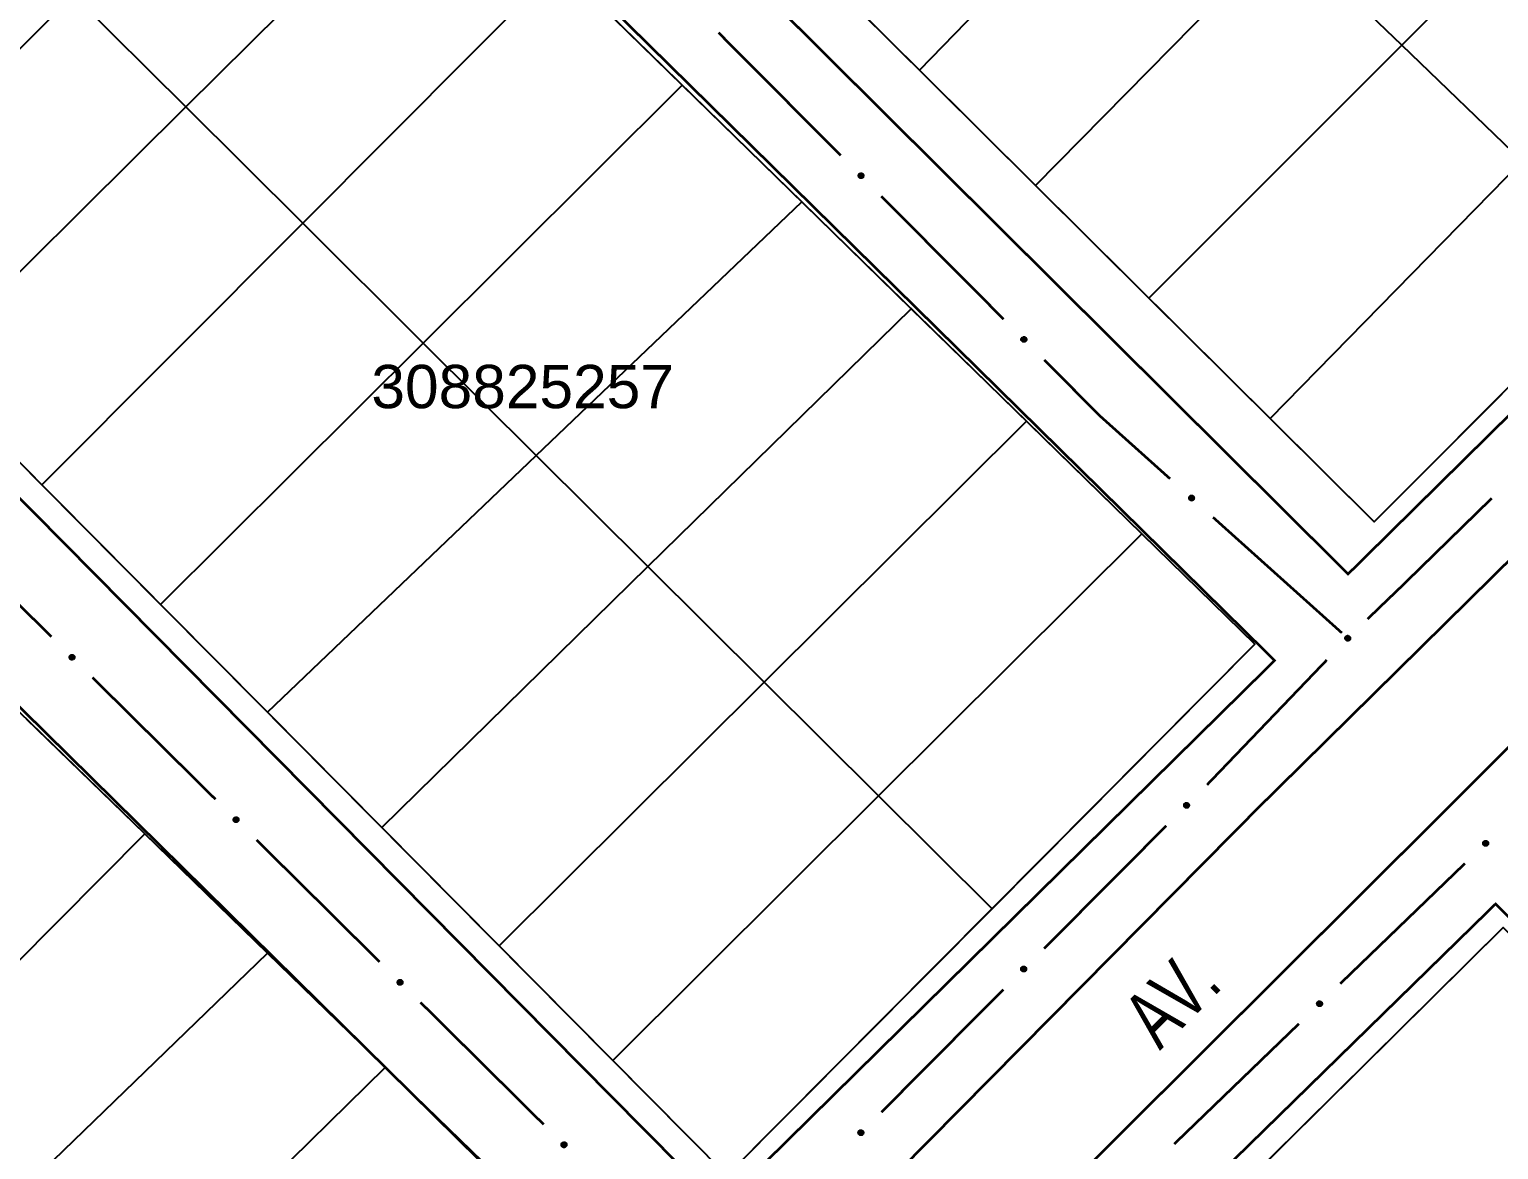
# Model space of a CAD drawing. Extents: x 205150 to 206910, y 4858726 to 4860849.
# Drawn here: x 205541 to 205642.9, y 4860420.2 to 4860497.8 of the extents above; entities that cross this region are included whole.
import ezdxf

# ---------------------------------------------------------------- set-up
doc = ezdxf.new("R2010")
doc.units = 0
doc.header["$LTSCALE"] = 1.5
doc.header["$MEASUREMENT"] = 0
for name, color, linetype in [('CD-MALHA-LOTES', 7, 'CONTINUOUS'), ('CD_TXT_QUADRA', 7, 'CONTINUOUS'), ('RU-QUADRAS', 6, 'CONTINUOUS'), ('SV-EIXO-RUA-N-PAV', 6, 'CONTINUOUS'), ('SV-RUA-NAO-PAV-S-GUIA-C-GUIA', 7, 'CONTINUOUS'), ('SV-TXT-RUA-N-PAV-S-GUIA-C-GUIA', 7, 'CONTINUOUS')]:
    doc.layers.add(name, color=color, linetype=linetype)
doc.styles.add('ARIAL', font='ARIAL.TTF')

msp = doc.modelspace()

# ---------------------------------------------------------------- linework, layer by layer
at = {"layer": 'CD-MALHA-LOTES'}
for points in [[(205636.17, 4860496.75), (205653.43, 4860514)], [(205602.75, 4860495.01), (205619.75, 4860512.53)], [(205551.89, 4860492.47), (205569.73, 4860510.15)], [(205610.78, 4860487.03), (205628.05, 4860504.56)], [(205636.17, 4860496.75), (205628.05, 4860504.56)], [(205594.62, 4860503.08), (205602.75, 4860495.01)], [(205559.99, 4860484.42), (205577.79, 4860502.29)], [(205577.79, 4860502.29), (205586.3, 4860493.98)], [(205526.03, 4860482.3), (205544.11, 4860500.21)], [(205544.11, 4860500.21), (205551.89, 4860492.47)], [(205618.64, 4860479.23), (205636.17, 4860496.75)], [(205644.52, 4860488.72), (205636.17, 4860496.75)], [(205602.75, 4860495.01), (205610.78, 4860487.03)], [(205568.35, 4860476.11), (205586.3, 4860493.98)], [(205586.3, 4860493.98), (205594.58, 4860485.9)], [(205533.77, 4860474.5), (205551.89, 4860492.47)], [(205551.89, 4860492.47), (205559.99, 4860484.42)], [(205627.04, 4860470.89), (205644.52, 4860488.72)], [(205610.78, 4860487.03), (205618.64, 4860479.23)], [(205576.17, 4860468.33), (205594.58, 4860485.9)], [(205594.58, 4860485.9), (205602.17, 4860478.49)], [(205541.92, 4860466.29), (205559.99, 4860484.42)], [(205559.99, 4860484.42), (205568.35, 4860476.11)], [(205627.04, 4860470.89), (205634.25, 4860463.72), (205652.02, 4860481.51)], [(205618.64, 4860479.23), (205627.04, 4860470.89)], [(205583.92, 4860460.63), (205602.17, 4860478.49)], [(205602.17, 4860478.49), (205610.16, 4860470.7)], [(205550.14, 4860458), (205568.35, 4860476.11)], [(205568.35, 4860476.11), (205576.17, 4860468.33)], [(205541.92, 4860466.29), (205533.77, 4860474.5)], [(205591.98, 4860452.62), (205610.16, 4860470.7)], [(205610.16, 4860470.7), (205618.15, 4860462.9)], [(205557.54, 4860450.55), (205576.17, 4860468.33)], [(205576.17, 4860468.33), (205583.92, 4860460.63)], [(205550.14, 4860458), (205541.92, 4860466.29)], [(205599.9, 4860444.74), (205618.15, 4860462.9)], [(205618.15, 4860462.9), (205625.99, 4860455.25), (205607.77, 4860436.92)], [(205565.47, 4860442.56), (205583.92, 4860460.63)], [(205583.92, 4860460.63), (205591.98, 4860452.62)], [(205557.54, 4860450.55), (205550.14, 4860458)], [(205573.62, 4860434.35), (205591.98, 4860452.62)], [(205591.98, 4860452.62), (205599.9, 4860444.74)], [(205565.47, 4860442.56), (205557.54, 4860450.55)], [(205549.04, 4860442.1), (205540.84, 4860450.05)], [(205581.49, 4860426.41), (205599.9, 4860444.74)], [(205599.9, 4860444.74), (205607.77, 4860436.92)], [(205573.62, 4860434.35), (205565.47, 4860442.56)], [(205530.97, 4860423.94), (205549.04, 4860442.1)], [(205557.54, 4860433.85), (205549.04, 4860442.1)], [(205607.77, 4860436.92), (205589.4, 4860418.44), (205581.49, 4860426.41)], [(205651.84, 4860427.02), (205643.19, 4860435.61), (205625.61, 4860418.22)], [(205581.49, 4860426.41), (205573.62, 4860434.35)], [(205539.19, 4860416.08), (205557.54, 4860433.85)], [(205565.71, 4860425.93), (205557.54, 4860433.85)], [(205547.55, 4860408.1), (205565.71, 4860425.93)], [(205573.48, 4860418.4), (205565.71, 4860425.93)]]:
    msp.add_lwpolyline(points, dxfattribs=at)
at = {"layer": 'RU-QUADRAS'}
for points in [[(205556.07, 4860594.14), (205540.13, 4860570.88), (205553.29, 4860558.24), (205546.46, 4860550.91), (205634.25, 4860463.72), (205669.2, 4860498.72), (205580.36, 4860584.79), (205573.53, 4860577.96)], [(205527.54, 4860551.32), (205498.98, 4860509.56), (205589.4, 4860418.44), (205625.99, 4860455.25)], [(205486.56, 4860490.29), (205464.93, 4860456.94), (205467.07, 4860453.74), (205544.23, 4860373.97), (205581.87, 4860410.26), (205508.98, 4860480.95), (205502.04, 4860474.81)], [(205643.19, 4860435.61), (205718.65, 4860360.7), (205684.29, 4860325.04), (205608.61, 4860401.4)]]:
    msp.add_lwpolyline(points, close=True, dxfattribs=at)
at = {"layer": 'SV-EIXO-RUA-N-PAV', "const_width": 0.18, "flags": 128}
for points in [[(205588.81, 4860497.62), (205597.28, 4860489.11)], [(205600.1, 4860486.28), (205608.57, 4860477.77)], [(205611.39, 4860474.94), (205614.92, 4860471.4)], [(205614.92, 4860471.4), (205615.21, 4860471.1)], [(205615.21, 4860471.1), (205620.11, 4860466.71)], [(205635.79, 4860458.9), (205642.41, 4860465.36)], [(205542.58, 4860455.76), (205534.05, 4860464.2)], [(205623.09, 4860464.04), (205632.02, 4860456.03)], [(205635.24, 4860458.38), (205635.79, 4860458.9)], [(205633.8, 4860456.99), (205635.24, 4860458.38)], [(205622.67, 4860445.5), (205630.98, 4860454.16)], [(205553.95, 4860444.5), (205545.42, 4860452.94)], [(205611.38, 4860434.16), (205619.85, 4860442.67)], [(205559.06, 4860439.44), (205556.79, 4860441.69)], [(205559.64, 4860438.87), (205559.06, 4860439.44)], [(205631.91, 4860431.73), (205640.55, 4860440.06)], [(205565.32, 4860433.24), (205559.64, 4860438.87)], [(205600.1, 4860422.82), (205608.56, 4860431.33)], [(205576.69, 4860421.98), (205568.16, 4860430.43)], [(205620.4, 4860420.62), (205629.04, 4860428.95)]]:
    msp.add_lwpolyline(points, dxfattribs=at)
at = {"layer": 'SV-EIXO-RUA-N-PAV', "flags": 128}
for points in [[(205598.67, 4860487.88), (205598.72, 4860487.88), (205598.76, 4860487.87), (205598.79, 4860487.85), (205598.82, 4860487.83), (205598.84, 4860487.8), (205598.86, 4860487.77), (205598.87, 4860487.73), (205598.87, 4860487.68), (205598.85, 4860487.64), (205598.84, 4860487.6), (205598.82, 4860487.57), (205598.79, 4860487.55), (205598.76, 4860487.54), (205598.71, 4860487.53), (205598.67, 4860487.53), (205598.62, 4860487.54), (205598.59, 4860487.55), (205598.57, 4860487.58), (205598.54, 4860487.61), (205598.53, 4860487.64), (205598.52, 4860487.68), (205598.52, 4860487.73), (205598.53, 4860487.77), (205598.54, 4860487.8), (205598.57, 4860487.83), (205598.59, 4860487.85), (205598.63, 4860487.87), (205598.67, 4860487.88)], [(205609.95, 4860476.54), (205610, 4860476.54), (205610.05, 4860476.53), (205610.08, 4860476.51), (205610.1, 4860476.49), (205610.13, 4860476.46), (205610.14, 4860476.43), (205610.15, 4860476.39), (205610.15, 4860476.34), (205610.14, 4860476.3), (205610.13, 4860476.26), (205610.1, 4860476.23), (205610.08, 4860476.21), (205610.04, 4860476.2), (205610, 4860476.19), (205609.95, 4860476.19), (205609.91, 4860476.2), (205609.88, 4860476.21), (205609.85, 4860476.24), (205609.83, 4860476.26), (205609.81, 4860476.3), (205609.8, 4860476.34), (205609.8, 4860476.39), (205609.81, 4860476.43), (205609.83, 4860476.46), (205609.85, 4860476.49), (205609.88, 4860476.51), (205609.91, 4860476.53), (205609.95, 4860476.54)], [(205621.57, 4860465.55), (205621.62, 4860465.55), (205621.66, 4860465.54), (205621.69, 4860465.53), (205621.72, 4860465.51), (205621.74, 4860465.48), (205621.76, 4860465.45), (205621.77, 4860465.41), (205621.78, 4860465.36), (205621.77, 4860465.32), (205621.75, 4860465.28), (205621.73, 4860465.26), (205621.71, 4860465.23), (205621.67, 4860465.21), (205621.63, 4860465.2), (205621.59, 4860465.2), (205621.54, 4860465.21), (205621.51, 4860465.22), (205621.48, 4860465.24), (205621.46, 4860465.27), (205621.44, 4860465.3), (205621.43, 4860465.34), (205621.43, 4860465.39), (205621.43, 4860465.43), (205621.45, 4860465.46), (205621.47, 4860465.49), (205621.5, 4860465.52), (205621.53, 4860465.54), (205621.57, 4860465.55)], [(205632.25, 4860455.64), (205632.25, 4860455.69), (205632.26, 4860455.74), (205632.28, 4860455.77), (205632.3, 4860455.79), (205632.33, 4860455.81), (205632.36, 4860455.83), (205632.4, 4860455.84), (205632.45, 4860455.84), (205632.49, 4860455.83), (205632.52, 4860455.81), (205632.55, 4860455.79), (205632.57, 4860455.76), (205632.59, 4860455.73), (205632.6, 4860455.69), (205632.6, 4860455.64), (205632.59, 4860455.6), (205632.57, 4860455.56), (205632.54, 4860455.54), (205632.52, 4860455.52), (205632.48, 4860455.5), (205632.44, 4860455.49), (205632.39, 4860455.49), (205632.35, 4860455.5), (205632.32, 4860455.52), (205632.3, 4860455.54), (205632.27, 4860455.57), (205632.26, 4860455.6), (205632.25, 4860455.64)], [(205544.03, 4860454.17), (205543.98, 4860454.17), (205543.94, 4860454.18), (205543.9, 4860454.2), (205543.88, 4860454.22), (205543.86, 4860454.25), (205543.84, 4860454.28), (205543.83, 4860454.32), (205543.83, 4860454.37), (205543.84, 4860454.41), (205543.85, 4860454.44), (205543.88, 4860454.47), (205543.9, 4860454.49), (205543.94, 4860454.51), (205543.98, 4860454.52), (205544.03, 4860454.52), (205544.07, 4860454.51), (205544.1, 4860454.49), (205544.13, 4860454.47), (205544.15, 4860454.44), (205544.17, 4860454.41), (205544.18, 4860454.37), (205544.18, 4860454.32), (205544.17, 4860454.28), (205544.15, 4860454.25), (205544.13, 4860454.22), (205544.1, 4860454.2), (205544.07, 4860454.18), (205544.03, 4860454.17)], [(205555.4, 4860442.91), (205555.35, 4860442.91), (205555.31, 4860442.92), (205555.27, 4860442.94), (205555.25, 4860442.96), (205555.23, 4860442.99), (205555.21, 4860443.02), (205555.2, 4860443.06), (205555.2, 4860443.11), (205555.21, 4860443.15), (205555.22, 4860443.19), (205555.25, 4860443.21), (205555.27, 4860443.24), (205555.31, 4860443.25), (205555.35, 4860443.26), (205555.4, 4860443.26), (205555.44, 4860443.25), (205555.47, 4860443.24), (205555.5, 4860443.21), (205555.52, 4860443.19), (205555.54, 4860443.15), (205555.55, 4860443.11), (205555.55, 4860443.06), (205555.54, 4860443.02), (205555.52, 4860442.99), (205555.5, 4860442.96), (205555.47, 4860442.94), (205555.44, 4860442.92), (205555.4, 4860442.91)], [(205621.08, 4860444.06), (205621.08, 4860444.11), (205621.09, 4860444.15), (205621.1, 4860444.18), (205621.13, 4860444.21), (205621.16, 4860444.23), (205621.19, 4860444.25), (205621.23, 4860444.26), (205621.28, 4860444.26), (205621.32, 4860444.25), (205621.35, 4860444.23), (205621.38, 4860444.21), (205621.4, 4860444.18), (205621.42, 4860444.15), (205621.43, 4860444.11), (205621.43, 4860444.06), (205621.42, 4860444.02), (205621.4, 4860443.99), (205621.38, 4860443.96), (205621.35, 4860443.94), (205621.32, 4860443.92), (205621.28, 4860443.91), (205621.23, 4860443.91), (205621.19, 4860443.92), (205621.16, 4860443.94), (205621.13, 4860443.96), (205621.11, 4860443.99), (205621.09, 4860444.02), (205621.08, 4860444.06)], [(205641.81, 4860441.43), (205641.81, 4860441.48), (205641.82, 4860441.52), (205641.84, 4860441.56), (205641.86, 4860441.58), (205641.89, 4860441.6), (205641.92, 4860441.62), (205641.96, 4860441.63), (205642.01, 4860441.63), (205642.05, 4860441.62), (205642.08, 4860441.6), (205642.11, 4860441.58), (205642.13, 4860441.55), (205642.15, 4860441.52), (205642.16, 4860441.47), (205642.16, 4860441.43), (205642.15, 4860441.38), (205642.13, 4860441.35), (205642.1, 4860441.33), (205642.08, 4860441.3), (205642.04, 4860441.29), (205642, 4860441.28), (205641.95, 4860441.28), (205641.91, 4860441.29), (205641.88, 4860441.31), (205641.86, 4860441.33), (205641.83, 4860441.36), (205641.82, 4860441.39), (205641.81, 4860441.43)], [(205609.79, 4860432.72), (205609.79, 4860432.77), (205609.8, 4860432.81), (205609.82, 4860432.84), (205609.84, 4860432.87), (205609.87, 4860432.89), (205609.9, 4860432.91), (205609.94, 4860432.92), (205609.99, 4860432.92), (205610.03, 4860432.91), (205610.07, 4860432.89), (205610.09, 4860432.87), (205610.11, 4860432.84), (205610.13, 4860432.81), (205610.14, 4860432.77), (205610.14, 4860432.72), (205610.13, 4860432.68), (205610.11, 4860432.65), (205610.09, 4860432.62), (205610.06, 4860432.6), (205610.03, 4860432.58), (205609.99, 4860432.57), (205609.94, 4860432.57), (205609.9, 4860432.58), (205609.87, 4860432.6), (205609.84, 4860432.62), (205609.82, 4860432.65), (205609.8, 4860432.68), (205609.79, 4860432.72)], [(205566.77, 4860431.65), (205566.72, 4860431.65), (205566.67, 4860431.66), (205566.64, 4860431.68), (205566.62, 4860431.7), (205566.59, 4860431.73), (205566.58, 4860431.76), (205566.57, 4860431.8), (205566.56, 4860431.85), (205566.58, 4860431.89), (205566.59, 4860431.93), (205566.62, 4860431.96), (205566.64, 4860431.98), (205566.68, 4860431.99), (205566.72, 4860432), (205566.77, 4860432), (205566.81, 4860432), (205566.84, 4860431.98), (205566.87, 4860431.95), (205566.89, 4860431.93), (205566.91, 4860431.9), (205566.92, 4860431.85), (205566.92, 4860431.81), (205566.91, 4860431.76), (205566.89, 4860431.73), (205566.87, 4860431.71), (205566.84, 4860431.68), (205566.81, 4860431.66), (205566.77, 4860431.65)], [(205630.29, 4860430.32), (205630.3, 4860430.37), (205630.31, 4860430.41), (205630.32, 4860430.44), (205630.35, 4860430.47), (205630.37, 4860430.49), (205630.41, 4860430.51), (205630.45, 4860430.52), (205630.5, 4860430.52), (205630.54, 4860430.5), (205630.57, 4860430.49), (205630.6, 4860430.46), (205630.62, 4860430.44), (205630.64, 4860430.4), (205630.65, 4860430.36), (205630.65, 4860430.31), (205630.63, 4860430.27), (205630.62, 4860430.24), (205630.59, 4860430.21), (205630.56, 4860430.19), (205630.53, 4860430.18), (205630.49, 4860430.17), (205630.44, 4860430.17), (205630.4, 4860430.18), (205630.37, 4860430.2), (205630.34, 4860430.22), (205630.32, 4860430.25), (205630.3, 4860430.28), (205630.29, 4860430.32)], [(205598.51, 4860421.38), (205598.5, 4860421.43), (205598.51, 4860421.47), (205598.53, 4860421.5), (205598.56, 4860421.53), (205598.58, 4860421.55), (205598.61, 4860421.57), (205598.65, 4860421.58), (205598.7, 4860421.58), (205598.75, 4860421.57), (205598.78, 4860421.55), (205598.81, 4860421.53), (205598.83, 4860421.5), (205598.84, 4860421.47), (205598.86, 4860421.43), (205598.86, 4860421.38), (205598.85, 4860421.34), (205598.83, 4860421.31), (205598.8, 4860421.28), (205598.78, 4860421.25), (205598.75, 4860421.24), (205598.7, 4860421.23), (205598.66, 4860421.23), (205598.61, 4860421.24), (205598.58, 4860421.25), (205598.56, 4860421.28), (205598.53, 4860421.3), (205598.51, 4860421.34), (205598.51, 4860421.38)], [(205578.13, 4860420.39), (205578.08, 4860420.39), (205578.04, 4860420.4), (205578.01, 4860420.42), (205577.98, 4860420.44), (205577.96, 4860420.47), (205577.94, 4860420.5), (205577.93, 4860420.54), (205577.93, 4860420.59), (205577.94, 4860420.63), (205577.96, 4860420.67), (205577.98, 4860420.7), (205578.01, 4860420.72), (205578.04, 4860420.73), (205578.08, 4860420.74), (205578.13, 4860420.74), (205578.17, 4860420.74), (205578.21, 4860420.72), (205578.23, 4860420.69), (205578.26, 4860420.67), (205578.27, 4860420.64), (205578.28, 4860420.59), (205578.28, 4860420.55), (205578.27, 4860420.5), (205578.26, 4860420.47), (205578.23, 4860420.45), (205578.21, 4860420.42), (205578.18, 4860420.4), (205578.13, 4860420.39)]]:
    msp.add_lwpolyline(points, close=True, dxfattribs=at)
for points in [[(205598.52, 4860487.74), (205598.77, 4860487.55)], [(205598.52, 4860487.73), (205598.76, 4860487.54)], [(205598.52, 4860487.7), (205598.73, 4860487.53)], [(205598.52, 4860487.68), (205598.71, 4860487.53)], [(205598.53, 4860487.77), (205598.79, 4860487.55)], [(205598.53, 4860487.66), (205598.68, 4860487.53)], [(205598.53, 4860487.64), (205598.67, 4860487.53)], [(205598.54, 4860487.8), (205598.82, 4860487.57)], [(205598.54, 4860487.78), (205598.8, 4860487.57)], [(205598.54, 4860487.62), (205598.64, 4860487.54)], [(205598.54, 4860487.61), (205598.62, 4860487.54)], [(205598.56, 4860487.81), (205598.82, 4860487.59)], [(205598.57, 4860487.83), (205598.84, 4860487.6)], [(205598.58, 4860487.84), (205598.84, 4860487.62)], [(205598.59, 4860487.85), (205598.85, 4860487.64)], [(205598.61, 4860487.85), (205598.86, 4860487.66)], [(205598.63, 4860487.87), (205598.87, 4860487.68)], [(205598.65, 4860487.87), (205598.86, 4860487.7)], [(205598.67, 4860487.88), (205598.87, 4860487.73)], [(205598.69, 4860487.88), (205598.86, 4860487.75)], [(205598.72, 4860487.88), (205598.86, 4860487.77)], [(205598.74, 4860487.87), (205598.84, 4860487.79)], [(205598.76, 4860487.87), (205598.84, 4860487.8)], [(205609.8, 4860476.39), (205610.04, 4860476.2)], [(205609.8, 4860476.34), (205610, 4860476.19)], [(205609.81, 4860476.43), (205610.08, 4860476.21)], [(205609.81, 4860476.4), (205610.06, 4860476.21)], [(205609.81, 4860476.36), (205610.02, 4860476.19)], [(205609.81, 4860476.31), (205609.97, 4860476.19)], [(205609.81, 4860476.3), (205609.95, 4860476.19)], [(205609.82, 4860476.44), (205610.09, 4860476.23)], [(205609.82, 4860476.28), (205609.93, 4860476.19)], [(205609.83, 4860476.46), (205610.1, 4860476.23)], [(205609.83, 4860476.26), (205609.91, 4860476.2)], [(205609.84, 4860476.47), (205610.11, 4860476.25)], [(205609.85, 4860476.49), (205610.13, 4860476.26)], [(205609.87, 4860476.5), (205610.13, 4860476.28)], [(205609.88, 4860476.51), (205610.14, 4860476.3)], [(205609.9, 4860476.51), (205610.15, 4860476.32)], [(205609.91, 4860476.53), (205610.15, 4860476.34)], [(205609.93, 4860476.53), (205610.15, 4860476.36)], [(205609.95, 4860476.54), (205610.15, 4860476.39)], [(205609.98, 4860476.54), (205610.14, 4860476.41)], [(205610, 4860476.54), (205610.14, 4860476.43)], [(205610.03, 4860476.53), (205610.13, 4860476.45)], [(205610.05, 4860476.53), (205610.13, 4860476.46)], [(205621.43, 4860465.43), (205621.71, 4860465.23)], [(205621.43, 4860465.41), (205621.69, 4860465.23)], [(205621.43, 4860465.39), (205621.67, 4860465.21)], [(205621.43, 4860465.36), (205621.65, 4860465.21)], [(205621.43, 4860465.34), (205621.63, 4860465.2)], [(205621.44, 4860465.45), (205621.72, 4860465.25)], [(205621.44, 4860465.32), (205621.6, 4860465.2)], [(205621.44, 4860465.3), (205621.59, 4860465.2)], [(205621.45, 4860465.46), (205621.73, 4860465.26)], [(205621.45, 4860465.28), (205621.56, 4860465.21)], [(205621.46, 4860465.48), (205621.74, 4860465.27)], [(205621.46, 4860465.27), (205621.54, 4860465.21)], [(205621.47, 4860465.49), (205621.75, 4860465.28)], [(205621.49, 4860465.5), (205621.76, 4860465.31)], [(205621.5, 4860465.52), (205621.77, 4860465.32)], [(205621.51, 4860465.52), (205621.77, 4860465.34)], [(205621.53, 4860465.54), (205621.78, 4860465.36)], [(205621.55, 4860465.54), (205621.77, 4860465.39)], [(205621.57, 4860465.55), (205621.77, 4860465.41)], [(205621.59, 4860465.55), (205621.76, 4860465.43)], [(205621.62, 4860465.55), (205621.76, 4860465.45)], [(205621.64, 4860465.55), (205621.74, 4860465.47)], [(205621.66, 4860465.54), (205621.74, 4860465.48)], [(205632.25, 4860455.62), (205632.42, 4860455.84)], [(205632.25, 4860455.64), (205632.4, 4860455.84)], [(205632.25, 4860455.67), (205632.37, 4860455.83)], [(205632.25, 4860455.69), (205632.36, 4860455.83)], [(205632.25, 4860455.72), (205632.34, 4860455.82)], [(205632.26, 4860455.6), (205632.45, 4860455.84)], [(205632.26, 4860455.74), (205632.33, 4860455.81)], [(205632.27, 4860455.59), (205632.47, 4860455.83)], [(205632.27, 4860455.57), (205632.49, 4860455.83)], [(205632.29, 4860455.56), (205632.5, 4860455.82)], [(205632.3, 4860455.54), (205632.52, 4860455.81)], [(205632.31, 4860455.53), (205632.54, 4860455.8)], [(205632.32, 4860455.52), (205632.55, 4860455.79)], [(205632.34, 4860455.51), (205632.56, 4860455.77)], [(205632.35, 4860455.5), (205632.57, 4860455.76)], [(205632.38, 4860455.5), (205632.58, 4860455.74)], [(205632.39, 4860455.49), (205632.59, 4860455.73)], [(205632.42, 4860455.49), (205632.59, 4860455.7)], [(205632.44, 4860455.49), (205632.6, 4860455.69)], [(205632.47, 4860455.5), (205632.59, 4860455.66)], [(205632.48, 4860455.5), (205632.6, 4860455.64)], [(205632.5, 4860455.51), (205632.59, 4860455.61)], [(205632.52, 4860455.52), (205632.59, 4860455.6)], [(205544.15, 4860454.25), (205543.88, 4860454.47)], [(205544.16, 4860454.27), (205543.89, 4860454.48)], [(205544.17, 4860454.28), (205543.9, 4860454.49)], [(205544.17, 4860454.3), (205543.92, 4860454.5)], [(205544.18, 4860454.32), (205543.94, 4860454.51)], [(205544.17, 4860454.35), (205543.96, 4860454.51)], [(205544.18, 4860454.37), (205543.98, 4860454.52)], [(205544.17, 4860454.39), (205544.01, 4860454.52)], [(205544.17, 4860454.41), (205544.03, 4860454.52)], [(205544.15, 4860454.43), (205544.05, 4860454.51)], [(205544.15, 4860454.44), (205544.07, 4860454.51)], [(205544.08, 4860454.19), (205543.83, 4860454.39)], [(205544.07, 4860454.18), (205543.83, 4860454.37)], [(205544.05, 4860454.18), (205543.83, 4860454.34)], [(205544.03, 4860454.17), (205543.83, 4860454.32)], [(205544.1, 4860454.2), (205543.84, 4860454.41)], [(205544, 4860454.17), (205543.84, 4860454.29)], [(205543.98, 4860454.17), (205543.84, 4860454.28)], [(205544.13, 4860454.22), (205543.85, 4860454.44)], [(205544.11, 4860454.21), (205543.85, 4860454.42)], [(205543.95, 4860454.17), (205543.85, 4860454.26)], [(205543.94, 4860454.18), (205543.86, 4860454.25)], [(205544.14, 4860454.24), (205543.87, 4860454.46)], [(205555.55, 4860443.11), (205555.35, 4860443.26)], [(205555.54, 4860443.15), (205555.4, 4860443.26)], [(205621.08, 4860444.04), (205621.25, 4860444.26)], [(205621.08, 4860444.06), (205621.23, 4860444.26)], [(205621.08, 4860444.09), (205621.2, 4860444.25)], [(205621.08, 4860444.11), (205621.19, 4860444.25)], [(205621.08, 4860444.13), (205621.17, 4860444.23)], [(205621.09, 4860444.02), (205621.28, 4860444.26)], [(205621.09, 4860444.15), (205621.16, 4860444.23)], [(205621.1, 4860444.01), (205621.29, 4860444.25)], [(205621.11, 4860443.99), (205621.32, 4860444.25)], [(205621.12, 4860443.98), (205621.33, 4860444.24)], [(205621.13, 4860443.96), (205621.35, 4860444.23)], [(205621.14, 4860443.95), (205621.37, 4860444.22)], [(205621.16, 4860443.94), (205621.38, 4860444.21)], [(205621.17, 4860443.93), (205621.39, 4860444.19)], [(205621.19, 4860443.92), (205621.4, 4860444.18)], [(205621.21, 4860443.91), (205621.41, 4860444.16)], [(205621.23, 4860443.91), (205621.42, 4860444.15)], [(205621.26, 4860443.91), (205621.42, 4860444.13)], [(205621.28, 4860443.91), (205621.43, 4860444.11)], [(205621.3, 4860443.92), (205621.42, 4860444.08)], [(205621.32, 4860443.92), (205621.43, 4860444.06)], [(205621.34, 4860443.93), (205621.42, 4860444.03)], [(205621.35, 4860443.94), (205621.42, 4860444.02)], [(205555.44, 4860442.92), (205555.2, 4860443.11)], [(205555.42, 4860442.92), (205555.2, 4860443.08)], [(205555.4, 4860442.91), (205555.2, 4860443.06)], [(205555.47, 4860442.94), (205555.21, 4860443.15)], [(205555.45, 4860442.94), (205555.21, 4860443.13)], [(205555.37, 4860442.91), (205555.21, 4860443.04)], [(205555.35, 4860442.91), (205555.21, 4860443.02)], [(205555.5, 4860442.96), (205555.22, 4860443.19)], [(205555.48, 4860442.96), (205555.22, 4860443.17)], [(205555.32, 4860442.92), (205555.22, 4860443)], [(205555.31, 4860442.92), (205555.23, 4860442.99)], [(205555.51, 4860442.98), (205555.24, 4860443.2)], [(205555.52, 4860442.99), (205555.25, 4860443.21)], [(205555.53, 4860443.01), (205555.26, 4860443.22)], [(205555.54, 4860443.02), (205555.27, 4860443.24)], [(205555.54, 4860443.05), (205555.29, 4860443.24)], [(205555.55, 4860443.06), (205555.31, 4860443.25)], [(205555.54, 4860443.09), (205555.33, 4860443.26)], [(205555.54, 4860443.14), (205555.38, 4860443.26)], [(205555.53, 4860443.17), (205555.42, 4860443.25)], [(205555.52, 4860443.19), (205555.44, 4860443.25)], [(205641.81, 4860441.41), (205641.98, 4860441.63)], [(205641.81, 4860441.43), (205641.96, 4860441.63)], [(205641.81, 4860441.46), (205641.93, 4860441.62)], [(205641.81, 4860441.48), (205641.92, 4860441.62)], [(205641.81, 4860441.51), (205641.9, 4860441.6)], [(205641.82, 4860441.39), (205642.01, 4860441.63)], [(205641.82, 4860441.52), (205641.89, 4860441.6)], [(205641.83, 4860441.38), (205642.03, 4860441.62)], [(205641.83, 4860441.36), (205642.05, 4860441.62)], [(205641.85, 4860441.35), (205642.06, 4860441.61)], [(205641.86, 4860441.33), (205642.08, 4860441.6)], [(205641.87, 4860441.32), (205642.1, 4860441.59)], [(205641.88, 4860441.31), (205642.11, 4860441.58)], [(205641.9, 4860441.3), (205642.12, 4860441.56)], [(205641.91, 4860441.29), (205642.13, 4860441.55)], [(205641.94, 4860441.29), (205642.14, 4860441.53)], [(205641.95, 4860441.28), (205642.15, 4860441.52)], [(205641.98, 4860441.28), (205642.15, 4860441.49)], [(205642, 4860441.28), (205642.16, 4860441.47)], [(205642.03, 4860441.29), (205642.15, 4860441.44)], [(205642.04, 4860441.29), (205642.16, 4860441.43)], [(205642.06, 4860441.3), (205642.15, 4860441.4)], [(205642.08, 4860441.3), (205642.15, 4860441.38)], [(205609.79, 4860432.72), (205609.94, 4860432.92)], [(205609.79, 4860432.75), (205609.92, 4860432.91)], [(205609.79, 4860432.77), (205609.9, 4860432.91)], [(205609.8, 4860432.7), (205609.96, 4860432.92)], [(205609.8, 4860432.68), (205609.99, 4860432.92)], [(205609.8, 4860432.79), (205609.88, 4860432.89)], [(205609.8, 4860432.81), (205609.87, 4860432.89)], [(205609.81, 4860432.66), (205610.01, 4860432.91)], [(205609.82, 4860432.65), (205610.03, 4860432.91)], [(205609.83, 4860432.64), (205610.04, 4860432.9)], [(205609.84, 4860432.62), (205610.07, 4860432.89)], [(205609.86, 4860432.61), (205610.08, 4860432.88)], [(205609.87, 4860432.6), (205610.09, 4860432.87)], [(205609.89, 4860432.59), (205610.1, 4860432.85)], [(205609.9, 4860432.58), (205610.11, 4860432.84)], [(205609.92, 4860432.57), (205610.12, 4860432.82)], [(205609.94, 4860432.57), (205610.13, 4860432.81)], [(205609.97, 4860432.57), (205610.13, 4860432.79)], [(205609.99, 4860432.57), (205610.14, 4860432.77)], [(205610.01, 4860432.58), (205610.14, 4860432.74)], [(205610.03, 4860432.58), (205610.14, 4860432.72)], [(205610.05, 4860432.59), (205610.13, 4860432.69)], [(205610.06, 4860432.6), (205610.13, 4860432.68)], [(205566.81, 4860431.66), (205566.56, 4860431.85)], [(205566.82, 4860431.68), (205566.57, 4860431.87)], [(205566.79, 4860431.66), (205566.57, 4860431.83)], [(205566.77, 4860431.65), (205566.57, 4860431.8)], [(205566.84, 4860431.68), (205566.58, 4860431.89)], [(205566.74, 4860431.66), (205566.58, 4860431.78)], [(205566.72, 4860431.65), (205566.58, 4860431.76)], [(205566.87, 4860431.71), (205566.59, 4860431.93)], [(205566.85, 4860431.7), (205566.59, 4860431.91)], [(205566.69, 4860431.66), (205566.59, 4860431.74)], [(205566.67, 4860431.66), (205566.59, 4860431.73)], [(205566.88, 4860431.72), (205566.61, 4860431.94)], [(205566.89, 4860431.73), (205566.62, 4860431.96)], [(205566.9, 4860431.75), (205566.63, 4860431.96)], [(205566.91, 4860431.76), (205566.64, 4860431.98)], [(205566.91, 4860431.79), (205566.66, 4860431.98)], [(205566.92, 4860431.81), (205566.68, 4860431.99)], [(205566.91, 4860431.83), (205566.7, 4860432)], [(205566.92, 4860431.85), (205566.72, 4860432)], [(205566.91, 4860431.88), (205566.75, 4860432)], [(205566.91, 4860431.9), (205566.77, 4860432)], [(205566.89, 4860431.91), (205566.79, 4860432)], [(205566.89, 4860431.93), (205566.81, 4860432)], [(205630.29, 4860430.32), (205630.45, 4860430.52)], [(205630.3, 4860430.28), (205630.5, 4860430.52)], [(205630.3, 4860430.3), (205630.47, 4860430.51)], [(205630.3, 4860430.35), (205630.42, 4860430.51)], [(205630.3, 4860430.37), (205630.41, 4860430.51)], [(205630.3, 4860430.39), (205630.39, 4860430.49)], [(205630.31, 4860430.41), (205630.37, 4860430.49)], [(205630.32, 4860430.27), (205630.51, 4860430.51)], [(205630.32, 4860430.25), (205630.54, 4860430.5)], [(205630.33, 4860430.24), (205630.55, 4860430.49)], [(205630.34, 4860430.22), (205630.57, 4860430.49)], [(205630.36, 4860430.21), (205630.59, 4860430.47)], [(205630.37, 4860430.2), (205630.6, 4860430.46)], [(205630.39, 4860430.19), (205630.61, 4860430.45)], [(205630.4, 4860430.18), (205630.62, 4860430.44)], [(205630.42, 4860430.17), (205630.63, 4860430.42)], [(205630.44, 4860430.17), (205630.64, 4860430.4)], [(205630.47, 4860430.17), (205630.64, 4860430.38)], [(205630.49, 4860430.17), (205630.65, 4860430.36)], [(205630.51, 4860430.18), (205630.64, 4860430.33)], [(205630.53, 4860430.18), (205630.65, 4860430.31)], [(205630.55, 4860430.19), (205630.64, 4860430.29)], [(205630.56, 4860430.19), (205630.63, 4860430.27)], [(205598.5, 4860421.43), (205598.61, 4860421.57)], [(205598.51, 4860421.34), (205598.7, 4860421.58)], [(205598.51, 4860421.38), (205598.65, 4860421.58)], [(205598.51, 4860421.36), (205598.68, 4860421.57)], [(205598.51, 4860421.4), (205598.63, 4860421.57)], [(205598.51, 4860421.45), (205598.59, 4860421.55)], [(205598.51, 4860421.47), (205598.58, 4860421.55)], [(205598.53, 4860421.32), (205598.72, 4860421.57)], [(205598.53, 4860421.3), (205598.75, 4860421.57)], [(205598.55, 4860421.29), (205598.76, 4860421.56)], [(205598.56, 4860421.28), (205598.78, 4860421.55)], [(205598.57, 4860421.27), (205598.79, 4860421.54)], [(205598.58, 4860421.25), (205598.81, 4860421.53)], [(205598.6, 4860421.25), (205598.82, 4860421.51)], [(205598.61, 4860421.24), (205598.83, 4860421.5)], [(205598.64, 4860421.23), (205598.83, 4860421.48)], [(205598.66, 4860421.23), (205598.84, 4860421.47)], [(205598.68, 4860421.23), (205598.85, 4860421.45)], [(205598.7, 4860421.23), (205598.86, 4860421.43)], [(205598.73, 4860421.24), (205598.85, 4860421.4)], [(205598.75, 4860421.24), (205598.86, 4860421.38)], [(205598.76, 4860421.25), (205598.85, 4860421.35)], [(205598.78, 4860421.25), (205598.85, 4860421.34)], [(205578.18, 4860420.4), (205577.93, 4860420.59)], [(205578.13, 4860420.39), (205577.93, 4860420.54)], [(205578.21, 4860420.42), (205577.94, 4860420.63)], [(205578.19, 4860420.42), (205577.94, 4860420.61)], [(205578.15, 4860420.4), (205577.94, 4860420.57)], [(205578.11, 4860420.4), (205577.94, 4860420.52)], [(205578.08, 4860420.39), (205577.94, 4860420.5)], [(205578.22, 4860420.44), (205577.95, 4860420.65)], [(205578.23, 4860420.45), (205577.96, 4860420.67)], [(205578.06, 4860420.4), (205577.96, 4860420.48)], [(205578.04, 4860420.4), (205577.96, 4860420.47)], [(205578.24, 4860420.46), (205577.97, 4860420.68)], [(205578.26, 4860420.47), (205577.98, 4860420.7)], [(205578.26, 4860420.49), (205578, 4860420.7)], [(205578.27, 4860420.5), (205578.01, 4860420.72)], [(205578.28, 4860420.53), (205578.03, 4860420.72)], [(205578.28, 4860420.55), (205578.04, 4860420.73)], [(205578.28, 4860420.57), (205578.07, 4860420.74)], [(205578.28, 4860420.59), (205578.08, 4860420.74)], [(205578.27, 4860420.62), (205578.11, 4860420.74)], [(205578.27, 4860420.64), (205578.13, 4860420.74)], [(205578.26, 4860420.65), (205578.16, 4860420.74)], [(205578.26, 4860420.67), (205578.17, 4860420.74)]]:
    msp.add_lwpolyline(points, dxfattribs=at)
at = {"layer": 'SV-RUA-NAO-PAV-S-GUIA-C-GUIA', "const_width": 0.18, "flags": 128}
for points in [[(205485.47, 4860310.99), (205490.01, 4860306.84), (205550.94, 4860367.86), (205582.33, 4860399.56), (205626.25, 4860443.94), (205720.26, 4860536.59), (205792.06, 4860609.09), (205796.49, 4860613.56)], [(205796.49, 4860601.88), (205718.6, 4860523.2), (205640.58, 4860445.12), (205582.39, 4860387.2), (205557.73, 4860362.66), (205494.27, 4860298.76), (205498.56, 4860292.81)], [(205541.62, 4860565.56), (205535.5, 4860556.44), (205581.78, 4860510.46), (205632.45, 4860460.11), (205671.84, 4860498.95), (205581.4, 4860586.17), (205565.88, 4860601.05), (205561.48, 4860594.96)], [(205502.01, 4860506.51), (205501.06, 4860505.09), (205582.21, 4860423.09), (205588.95, 4860416.29), (205627.36, 4860454.12), (205581.83, 4860498.89)], [(205465.94, 4860452.59), (205544.37, 4860371.51), (205582.28, 4860409.62), (205494.81, 4860495.77), (205490.68, 4860489.59)]]:
    msp.add_lwpolyline(points, dxfattribs=at)
msp.add_lwpolyline([(205605.93, 4860401.35), (205683.15, 4860323.12), (205720.27, 4860360.17), (205642.67, 4860437.25)], close=True, dxfattribs=at)

# ---------------------------------------------------------------- texts
at = {"layer": 'CD_TXT_QUADRA', "style": 'ARIAL'}
msp.add_text('308825257 ', height=3, dxfattribs=at).set_placement((205564.75, 4860471.6))
at = {"layer": 'SV-TXT-RUA-N-PAV-S-GUIA-C-GUIA', "style": 'ARIAL', "width": 0.7}
for s, rotation, p in [('RUA                                                                                                                               SN  3', 315, (205618.6, 4860551.78)), ('AV.                                                         SEM                                   DENOMINACÃO                          ', 44.9125, (205619.4, 4860427.07)), ('RUA                                                                                                                                  SN  4', 316, (205572.92, 4860509.92)), ('RUA                                                                                                                                  SN  5', 315, (205530.06, 4860464.43))]:
    msp.add_text(s, height=4, rotation=rotation, dxfattribs=at).set_placement(p)

doc.saveas('drawing.dxf')
